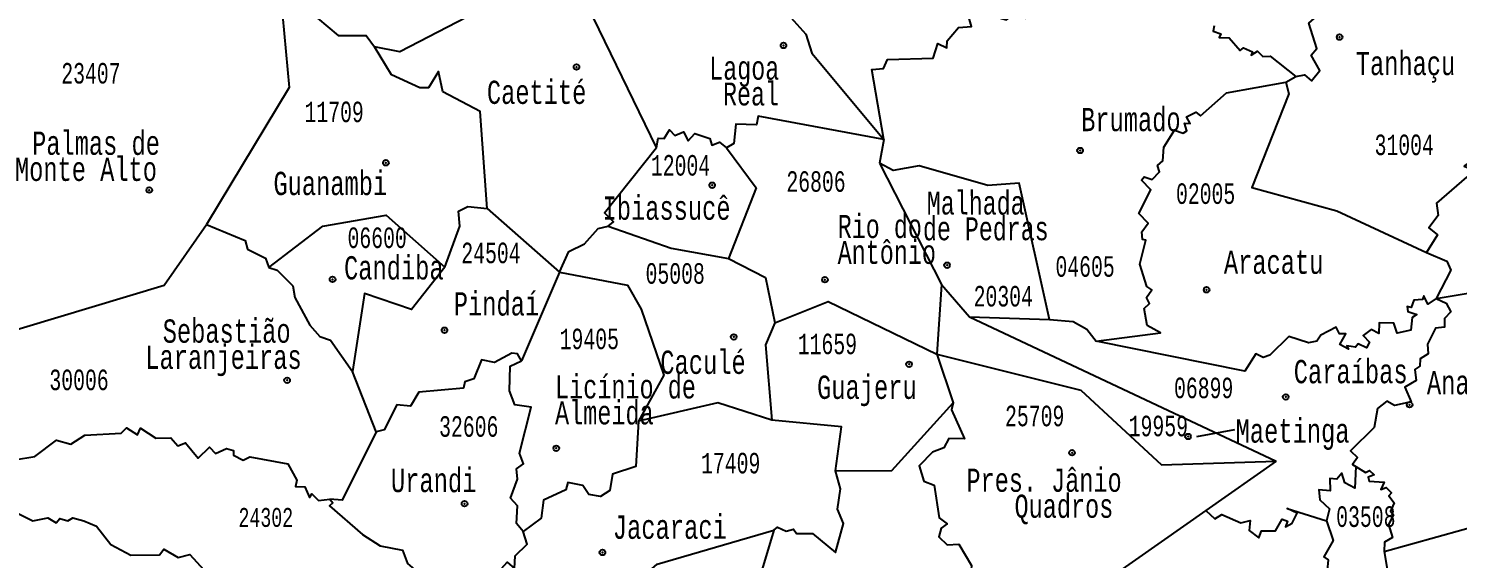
# Model space of a CAD drawing. Header units: millimetres. Extents: x 9851 to 10267, y 23387 to 23778.
# Drawn here: x 10157.19 to 10180.17, y 23576.2 to 23584.72 of the extents above; entities that cross this region are included whole.
import ezdxf
from ezdxf.enums import TextEntityAlignment as Align

# ---------------------------------------------------------------- set-up
doc = ezdxf.new("R2010")
doc.units = ezdxf.units.MM
doc.layers.add('3', color=7, linetype='Continuous')
doc.styles.add('MONOTXT', font='MONOTXT', dxfattribs={"height": 0.2})

# ---------------------------------------------------------------- blocks, each defined once
blk = doc.blocks.new('SEDE')
at = {"layer": '3', "color": 7, "linetype": 'Continuous'}
blk.add_circle((0, 0), 0.00451, dxfattribs=at)

msp = doc.modelspace()

# ---------------------------------------------------------------- linework, layer by layer
at = {"color": 7, "linetype": 'Continuous'}
for p, q in [((10177.405, 23583.857), (10177.566, 23583.949)), ((10170.941, 23582.936), (10170.873, 23582.555)), ((10170.873, 23582.555), (10171.872, 23580.605)), ((10164.567, 23581.826), (10165.727, 23580.802)), ((10179.823, 23580.379), (10183.977, 23581.06)), ((10165.727, 23580.802), (10165.119, 23579.374)), ((10171.872, 23580.605), (10171.797, 23579.484)), ((10171.872, 23580.605), (10172.321, 23580.086)), ((10172.321, 23580.086), (10173.607, 23580.041)), ((10172.321, 23580.086), (10177.252, 23577.761)), ((10171.797, 23579.484), (10172.058, 23578.699)), ((10162.783, 23578.235), (10162.399, 23579.206)), ((10176.58, 23578.265), (10175.973, 23578.153)), ((10177.252, 23577.761), (10176.119, 23576.969)), ((10176.119, 23576.969), (10174.187, 23575.619))]:
    msp.add_line(p, q, dxfattribs=at)
for points in [[(10163.711, 23588.41), (10163.873, 23587.993), (10164.105, 23587.792), (10164.238, 23587.423), (10164.565, 23587.195), (10164.677, 23587.19), (10164.866, 23586.472), (10165.078, 23586.346), (10165.203, 23586.157), (10165.228, 23585.955), (10165.563, 23585.774), (10165.615, 23585.618), (10163.164, 23584.343), (10162.756, 23584.421)], [(10167.286, 23582.808), (10166.273, 23584.888), (10168.617, 23586.012), (10169.227, 23586.198)], [(10169.227, 23586.198), (10169.279, 23586.024), (10169.21, 23585.795), (10169.232, 23585.507), (10169.423, 23585.19), (10169.447, 23584.894), (10169.688, 23584.627), (10169.787, 23584.324), (10170.941, 23582.936)], [(10177.566, 23583.949), (10177.709, 23583.974), (10177.817, 23583.876), (10177.953, 23584.041), (10177.816, 23584.287), (10177.906, 23584.398), (10177.774, 23584.804), (10177.951, 23584.958), (10177.953, 23585.59), (10178.099, 23585.78), (10178.351, 23585.873), (10178.47, 23585.795), (10178.557, 23585.834), (10178.783, 23586.021), (10178.794, 23586.203)], [(10161.246, 23585.221), (10161.383, 23583.771), (10160.052, 23581.57)], [(10161.246, 23585.221), (10161.657, 23584.915), (10161.838, 23584.887), (10162.17, 23584.607), (10162.621, 23584.606), (10162.756, 23584.421)], [(10170.941, 23582.936), (10170.753, 23584.058), (10170.938, 23584.074), (10171.003, 23584.218), (10171.735, 23584.239), (10171.812, 23584.476), (10171.954, 23584.405), (10171.96, 23584.518), (10172.144, 23584.733), (10172.354, 23584.75), (10172.297, 23584.936), (10172.383, 23584.968), (10172.392, 23585.055), (10172.726, 23585.032), (10172.699, 23584.916), (10172.916, 23584.859), (10173.053, 23584.963), (10173.221, 23584.882), (10173.565, 23585.019)], [(10176.257, 23584.759), (10176.241, 23584.676), (10176.362, 23584.632), (10176.337, 23584.572), (10176.494, 23584.567), (10176.671, 23584.364), (10176.728, 23584.409), (10176.872, 23584.343), (10176.852, 23584.292), (10176.949, 23584.356), (10177.037, 23584.266), (10177.157, 23584.272), (10177.566, 23583.949)], [(10164.567, 23581.826), (10164.454, 23583.384), (10163.854, 23583.702), (10163.786, 23584.026), (10163.625, 23583.764), (10163.484, 23583.764), (10163.026, 23583.971), (10162.756, 23584.421)], [(10174.358, 23579.692), (10175.391, 23579.827), (10175.175, 23579.945), (10175.127, 23580.219), (10175.213, 23580.298), (10175.167, 23580.393), (10175.252, 23580.519), (10175.173, 23580.573), (10175.062, 23580.931), (10175.155, 23581.315), (10175.1, 23581.325), (10175.092, 23581.449), (10175.193, 23581.588), (10175.043, 23581.743), (10175.238, 23582.124), (10175.085, 23582.279), (10175.128, 23582.332), (10175.258, 23582.292), (10175.375, 23582.413), (10175.342, 23582.518), (10175.431, 23582.59), (10175.445, 23582.811), (10175.619, 23583.082), (10175.755, 23583.037), (10175.816, 23583.076), (10175.778, 23583.195), (10175.87, 23583.191), (10175.81, 23583.3), (10175.958, 23583.376), (10176.034, 23583.315), (10176.452, 23583.684), (10177.405, 23583.857)], [(10177.405, 23583.857), (10177.456, 23583.668), (10176.859, 23582.16), (10178.227, 23581.786), (10179.67, 23581.119)], [(10170.941, 23582.936), (10168.923, 23583.308), (10168.898, 23583.17), (10168.564, 23583.179), (10168.534, 23582.869), (10168.413, 23582.799)], [(10167.286, 23582.808), (10167.317, 23582.954), (10167.41, 23582.948), (10167.5, 23583.092), (10167.583, 23582.996), (10167.72, 23583.056), (10167.797, 23582.915), (10167.907, 23583.033), (10168.147, 23582.952), (10168.176, 23582.844), (10168.303, 23582.89), (10168.413, 23582.799)], [(10180.706, 23583.15), (10180.749, 23583.043), (10180.606, 23583.008), (10180.551, 23582.92), (10180.682, 23582.694), (10180.62, 23582.584), (10180.432, 23582.609), (10180.275, 23582.508), (10180.485, 23582.42), (10180.498, 23582.324), (10180.311, 23582.33), (10179.828, 23581.913), (10179.857, 23581.714), (10179.708, 23581.512), (10179.846, 23581.401), (10179.67, 23581.119)], [(10166.513, 23581.543), (10166.596, 23581.611), (10166.454, 23581.756), (10167.286, 23582.808)], [(10168.413, 23582.799), (10168.891, 23582.159), (10168.446, 23581.023)], [(10173.607, 23580.041), (10173.122, 23582.23), (10172.613, 23582.195), (10171.51, 23582.509), (10171.091, 23582.434), (10170.873, 23582.555)], [(10163.883, 23580.884), (10164.124, 23581.542), (10164.104, 23581.78), (10164.256, 23581.857), (10164.567, 23581.826)], [(10161.056, 23580.876), (10161.922, 23581.54), (10162.943, 23581.716), (10163.883, 23580.884)], [(10156.5, 23579.732), (10159.372, 23580.594), (10160.052, 23581.57)], [(10160.052, 23581.57), (10160.675, 23581.31), (10160.713, 23581.169), (10161.003, 23581.024), (10161.056, 23580.876)], [(10165.727, 23580.802), (10165.879, 23581.133), (10166.129, 23581.258), (10166.349, 23581.505), (10166.513, 23581.543)], [(10166.513, 23581.543), (10167.524, 23581.185), (10168.446, 23581.023)], [(10179.67, 23581.119), (10179.995, 23580.977), (10180.062, 23580.832), (10179.823, 23580.379)], [(10163.883, 23580.884), (10163.349, 23580.203), (10162.594, 23580.459), (10162.399, 23579.206)], [(10168.446, 23581.023), (10169.043, 23580.716), (10169.189, 23579.985)], [(10161.056, 23580.876), (10161.192, 23580.831), (10161.444, 23580.58), (10161.474, 23580.392), (10161.714, 23579.951), (10161.876, 23579.769), (10162.047, 23579.707), (10162.399, 23579.206)], [(10165.727, 23580.802), (10166.822, 23580.593), (10167.043, 23580.206), (10167.405, 23579.147), (10166.998, 23578.406)], [(10169.189, 23579.985), (10170.048, 23580.331), (10171.797, 23579.484)], [(10179.823, 23580.379), (10179.688, 23580.287), (10179.624, 23580.419), (10179.603, 23580.361), (10179.463, 23580.352), (10179.424, 23580.231), (10179.36, 23580.249), (10179.37, 23580.167), (10179.514, 23580.12), (10179.44, 23580.073), (10179.416, 23579.868), (10179.196, 23579.819), (10179.144, 23579.984), (10178.906, 23579.985), (10178.903, 23579.814), (10178.781, 23579.878), (10178.648, 23579.785), (10178.752, 23579.677), (10178.703, 23579.586), (10178.569, 23579.652), (10178.526, 23579.597), (10178.39, 23579.616), (10178.415, 23579.562), (10178.275, 23579.638), (10178.371, 23579.808), (10178.27, 23579.809), (10178.218, 23579.92), (10177.97, 23579.788), (10177.905, 23579.695), (10177.771, 23579.666), (10177.454, 23579.765), (10177.152, 23579.466), (10177.042, 23579.432), (10176.925, 23579.489), (10176.749, 23579.21), (10174.358, 23579.692)], [(10179.823, 23580.379), (10179.987, 23580.303), (10180.058, 23580.165), (10179.96, 23580.058), (10179.957, 23579.917), (10179.815, 23579.899), (10179.682, 23579.646), (10179.697, 23579.49), (10179.566, 23579.411), (10179.561, 23579.293), (10179.483, 23579.235), (10179.5, 23579.059), (10179.321, 23578.953), (10179.424, 23578.715), (10179.156, 23578.656), (10179.032, 23578.729), (10178.878, 23578.608), (10178.827, 23578.306), (10178.449, 23577.93), (10178.561, 23577.821), (10178.476, 23577.711), (10178.534, 23577.675)], [(10169.189, 23579.985), (10169.043, 23579.631), (10169.142, 23578.424)], [(10173.607, 23580.041), (10173.987, 23580.007), (10174.207, 23579.884), (10174.358, 23579.692)], [(10165.119, 23579.374), (10165.052, 23579.49), (10164.962, 23579.5), (10164.684, 23579.35), (10164.475, 23579.393), (10164.353, 23579.087), (10164.209, 23579.037), (10164.187, 23578.938), (10163.469, 23578.87), (10163.335, 23578.648), (10163.113, 23578.667), (10162.908, 23578.266), (10162.783, 23578.235)], [(10165.145, 23576.633), (10165.038, 23576.762), (10165.054, 23577.045), (10164.94, 23577.17), (10165.055, 23577.476), (10165.037, 23577.642), (10165.148, 23577.718), (10165.088, 23577.894), (10165.271, 23578.631), (10165.009, 23578.67), (10164.926, 23578.895), (10164.935, 23579.291), (10165.119, 23579.374)], [(10171.797, 23579.484), (10174.11, 23578.907), (10175.407, 23577.707), (10177.252, 23577.761)], [(10169.142, 23578.424), (10168.272, 23578.7), (10166.998, 23578.406)], [(10170.167, 23577.607), (10171.073, 23577.612), (10172.058, 23578.699)], [(10172.058, 23578.699), (10172.033, 23578.591), (10172.238, 23578.122), (10171.986, 23578.126), (10171.906, 23577.977), (10171.728, 23577.91), (10171.511, 23577.686), (10171.587, 23577.442), (10171.751, 23577.377), (10171.833, 23576.852), (10171.962, 23576.755), (10171.866, 23576.688), (10171.829, 23576.547), (10171.963, 23576.419), (10172.149, 23576.429), (10172.353, 23576.086), (10172.341, 23575.96), (10172.44, 23575.87)], [(10166.998, 23578.406), (10166.956, 23577.675), (10166.581, 23577.557), (10166.536, 23577.293), (10166.388, 23577.193), (10166.199, 23577.226), (10166.106, 23577.374), (10165.863, 23577.418), (10165.832, 23577.302), (10165.47, 23577.139), (10165.434, 23576.845), (10165.145, 23576.633)], [(10170.167, 23577.607), (10170.263, 23578.317), (10169.142, 23578.424)], [(10156.966, 23577.783), (10157.291, 23577.836), (10157.644, 23578.099), (10157.873, 23578.036), (10158.095, 23578.182), (10158.679, 23578.213), (10158.769, 23578.301), (10158.943, 23578.188), (10158.992, 23578.292), (10159.241, 23578.134), (10159.481, 23578.14), (10159.593, 23578.008), (10159.716, 23578.058), (10159.917, 23577.814), (10160.1, 23577.991), (10160.199, 23577.887), (10160.373, 23577.969), (10160.487, 23577.937), (10160.488, 23577.861), (10160.643, 23577.779), (10160.751, 23577.832), (10161.36, 23577.721), (10161.506, 23577.458), (10161.485, 23577.355), (10161.634, 23577.352), (10161.707, 23577.181), (10161.749, 23577.24), (10161.852, 23577.129), (10162.035, 23577.15)], [(10162.783, 23578.235), (10162.234, 23577.135), (10162.035, 23577.15)], [(10178.99, 23576.312), (10181.107, 23576.903), (10181.153, 23578.129), (10184.586, 23578.067)], [(10178.534, 23577.675), (10178.518, 23577.33), (10178.354, 23577.415), (10178.308, 23577.57), (10178.227, 23577.473), (10178.114, 23577.484), (10178.117, 23577.288), (10177.939, 23577.301), (10177.956, 23577.141), (10178.108, 23576.998), (10178.061, 23576.805)], [(10178.534, 23577.675), (10178.687, 23577.583), (10178.752, 23577.612), (10178.827, 23577.545), (10178.733, 23577.504), (10178.749, 23577.444), (10178.99, 23577.424), (10178.934, 23577.306), (10179.02, 23577.339), (10179.108, 23577.256), (10179.064, 23577.205), (10179.149, 23577.094), (10179.089, 23576.96), (10179.139, 23576.902), (10179.057, 23576.747), (10179.123, 23576.534), (10178.991, 23576.461), (10178.99, 23576.312)], [(10169.175, 23576.655), (10169.235, 23576.705), (10169.372, 23576.639), (10169.489, 23576.668), (10169.542, 23576.601), (10169.794, 23576.602), (10170.164, 23576.294), (10170.296, 23576.761), (10170.2, 23576.99), (10170.248, 23577.32), (10170.167, 23577.607)], [(10155.906, 23576.875), (10155.994, 23576.786), (10156.835, 23577.018), (10157.262, 23576.804), (10157.5, 23576.852), (10157.637, 23576.77), (10157.696, 23576.843), (10157.822, 23576.803), (10157.903, 23576.852), (10158.082, 23576.805), (10158.284, 23576.721), (10158.517, 23576.426), (10158.838, 23576.254), (10159.298, 23576.257), (10159.367, 23576.35), (10159.597, 23576.213), (10159.787, 23576.264), (10160.008, 23576.018), (10160.318, 23575.894), (10160.389, 23575.703), (10160.722, 23575.691), (10160.904, 23575.383)], [(10162.035, 23577.15), (10162.087, 23577.091), (10162.032, 23577.043), (10162.562, 23576.583), (10162.846, 23576.403), (10163.205, 23576.333), (10163.284, 23576.119), (10163.397, 23576.023), (10163.547, 23575.937), (10163.619, 23576.004), (10163.714, 23575.969), (10163.828, 23575.772), (10163.957, 23575.764), (10164.118, 23575.634), (10164.159, 23575.692), (10164.204, 23575.554), (10164.502, 23575.347)], [(10176.119, 23576.969), (10176.267, 23576.834), (10176.378, 23576.905), (10176.684, 23576.771), (10176.834, 23576.811), (10176.818, 23576.649), (10176.973, 23576.529), (10177.017, 23576.641), (10177.238, 23576.644), (10177.346, 23576.829), (10177.436, 23576.8), (10177.401, 23576.707), (10177.507, 23576.767), (10177.59, 23576.926), (10177.428, 23577.001), (10178.061, 23576.805)], [(10178.061, 23576.805), (10178.17, 23576.487), (10178.018, 23576.223), (10178.087, 23576.18), (10178.07, 23576.004), (10178.207, 23575.908), (10178.136, 23575.863), (10178.121, 23575.661), (10178.344, 23575.489), (10178.311, 23575.36), (10178.391, 23575.376), (10178.371, 23575.245), (10178.522, 23575.101), (10178.626, 23574.745), (10178.302, 23574.491), (10178.012, 23574.497), (10177.805, 23574.007), (10178.072, 23573.84), (10178.07, 23573.574), (10177.81, 23573.599), (10177.586, 23573.502), (10177.377, 23573.607), (10177.065, 23573.504)], [(10164.502, 23575.347), (10164.658, 23575.88), (10164.887, 23576.142), (10165.005, 23576.04), (10165.015, 23576.241), (10165.211, 23576.428), (10165.145, 23576.633)], [(10164.906, 23575.427), (10165.908, 23575.969), (10166.051, 23575.875), (10165.941, 23575.6), (10166.05, 23575.271), (10166.135, 23575.2), (10166.444, 23575.238), (10166.455, 23575.308), (10166.758, 23575.252), (10167.055, 23575.433), (10167.221, 23575.784), (10167.213, 23576.032), (10167.301, 23576.108), (10169.175, 23576.655)], [(10169.175, 23576.655), (10168.485, 23574.347), (10167.98, 23574.259), (10167.86, 23574.052), (10167.918, 23573.623)], [(10178.99, 23576.312), (10179.267, 23574.658), (10179.378, 23574.475), (10179.881, 23574.236), (10179.812, 23573.785)]]:
    msp.add_lwpolyline(points, dxfattribs=at)
for p in [(10178.272, 23584.58), (10169.33, 23584.446), (10166.002, 23584.099), (10174.099, 23582.757), (10162.938, 23582.56), (10159.133, 23582.121), (10168.183, 23582.199), (10171.96, 23580.913), (10162.08, 23580.685), (10169.997, 23580.68), (10176.133, 23580.518), (10163.88, 23579.868), (10168.53, 23579.76), (10171.349, 23579.321), (10161.349, 23579.063), (10177.405, 23578.795), (10179.397, 23578.671), (10175.835, 23578.16), (10165.677, 23577.971), (10173.969, 23577.899), (10164.202, 23577.08), (10166.419, 23576.296)]:
    msp.add_point(p, dxfattribs=at)

# ---------------------------------------------------------------- block references
at = {"color": 7, "linetype": 'Continuous', "zscale": 10}
for p, xscale, yscale, rotation in [((10178.272, 23584.58), 10, 10, 1.731825575266177), ((10169.33, 23584.446), 10.00002102012736, 10.00002102012736, 1.606905280547782), ((10166.002, 23584.099), 9.999985820745765, 9.999985820745765, 1.561002918780096), ((10174.099, 23582.757), 10.00001869277569, 10.00001869277569, 1.68991612650095), ((10162.938, 23582.56), 10, 10, 1.525502004128263), ((10159.133, 23582.121), 9.999981228150611, 9.999981228150611, 1.469190532350211), ((10168.183, 23582.199), 9.999977084307192, 9.999977084307192, 1.607446163144423), ((10171.96, 23580.913), 9.999983233935009, 9.999983233935009, 1.673906910782574), ((10162.08, 23580.685), 10, 10, 1.524435163535105), ((10169.997, 23580.68), 9.999983918720549, 9.999983918720549, 1.646414325678803), ((10176.133, 23580.518), 10, 10, 1.73876739649156), ((10163.88, 23579.868), 10.00001716307239, 10.00001716307239, 1.557795187746295), ((10168.53, 23579.76), 10, 10, 1.630930708615321), ((10171.349, 23579.321), 10, 10, 1.677373891682579), ((10161.349, 23579.063), 10, 10, 1.522568189953408), ((10177.405, 23578.795), 9.99998937152435, 9.99998937152435, 1.772668414108887), ((10179.397, 23578.671), 10.00001682946282, 10.00001682946282, 1.803360982707492), ((10175.835, 23578.16), 9.999986434515549, 9.999986434515549, 1.754784521687919), ((10165.677, 23577.971), 9.999981943185695, 9.999981943185695, 1.598904272231345), ((10173.969, 23577.899), 9.999987366825385, 9.999987366825385, 1.728625377038218), ((10164.202, 23577.08), 9.999988472391433, 9.999988472391433, 1.581020406200065), ((10166.419, 23576.296), 10, 10, 1.62185543068125)]:
    msp.add_blockref('SEDE', p, dxfattribs=dict(at, xscale=xscale, yscale=yscale, rotation=rotation))

# ---------------------------------------------------------------- texts
at = {"color": 7, "linetype": 'Continuous', "style": 'MONOTXT', "width": 0.705879}
msp.add_text('Tanha%%231u', height=0.37375, rotation=0, dxfattribs=at).set_placement((10178.532, 23584.343), align=Align.TOP_LEFT)
at = {"color": 7, "linetype": 'Continuous', "style": 'MONOTXT'}
for s, height, width, p in [('23407', 0.3298, 0.666759, (10158.195, 23583.999)), ('12004', 0.33, 0.666759, (10167.675, 23582.519)), ('30006', 0.3305, 0.666754, (10158.004, 23579.07))]:
    msp.add_text(s, height=height, dxfattribs=dict(at, width=width)).set_placement(p, align=Align.MIDDLE)
for s, height, rotation, width, p in [('Lagoa ', 0.3685, 0.0003, 0.70588, (10169.487, 23584.264)), ('Caetit%%233', 0.37384, 0, 0.705879, (10166.161, 23583.88)), ('Real', 0.3685, 0.0003, 0.70588, (10169.258, 23583.85)), ('Guanambi', 0.3741, 0, 0.705878, (10162.958, 23582.415)), ('Guajeru', 0.3746, 360, 0.705881, (10171.472, 23579.139)), ('Pres. J%%226nio ', 0.37141, 359.9909, 0.705887, (10174.995, 23577.642)), ('Quadros', 0.3714, 359.9909, 0.705887, (10174.633, 23577.225))]:
    msp.add_text(s, height=height, rotation=rotation, dxfattribs=dict(at, width=width)).set_placement(p, align=Align.TOP_RIGHT)
for s, height, rotation, width, p in [('11709', 0.3299, 360, 0.666762, (10162.106, 23583.378)), ('31004', 0.33, 360, 0.666759, (10179.31, 23582.848)), ('26806', 0.33, 360, 0.666754, (10169.853, 23582.259)), ('02005', 0.3301, 360, 0.666759, (10176.117, 23582.064)), ('06600', 0.3302, 0, 0.666762, (10162.797, 23581.355)), ('24504', 0.3302, 0, 0.666756, (10164.627, 23581.111)), ('05008', 0.3303, 360, 0.666754, (10167.589, 23580.781)), ('04605', 0.3302, 0, 0.666756, (10174.179, 23580.893)), ('20304', 0.3303, 360, 0.666759, (10172.864, 23580.415)), ('19405', 0.3304, 360, 0.666765, (10166.208, 23579.729)), ('11659', 0.3304, 360, 0.666759, (10170.036, 23579.648)), ('06899', 0.3305, 0, 0.666759, (10176.086, 23578.941)), ('25709', 0.3306, 360, 0.666767, (10173.369, 23578.49)), ('32606', 0.3306, 0, 0.666759, (10164.27, 23578.321)), ('19959', 0.3306, 0, 0.666762, (10175.357, 23578.329)), ('17409', 0.3307, 0, 0.666762, (10168.481, 23577.732)), ('24302', 0.3044, 360, 0.666664, (10161.007, 23576.859)), ('03508', 0.3308, 360, 0.666756, (10178.693, 23576.872))]:
    msp.add_text(s, height=height, rotation=rotation, dxfattribs=dict(at, width=width)).set_placement(p, align=Align.MIDDLE)
for s, height, rotation, width, p in [('Brumado', 0.374, 360, 0.705887, (10174.116, 23583.068)), ('Rio do ', 0.3696, 359.9952, 0.705877, (10170.201, 23581.351)), ('Ant%%244nio', 0.36959, 359.9952, 0.705877, (10170.201, 23580.935)), ('Aracatu', 0.3743, 0, 0.705885, (10176.411, 23580.775)), ('Pinda%%237', 0.3745, 0, 0.705879, (10164.029, 23580.105)), ('Cara%%237bas', 0.37462, 0, 0.705884, (10177.534, 23579.016)), ('Lic%%237nio de ', 0.37077, 359.9925, 0.705884, (10165.657, 23578.772)), ('Anag%%233', 0.3747, 360, 0.705878, (10179.675, 23578.837)), ('Almeida', 0.3708, 359.9925, 0.705884, (10165.657, 23578.355)), ('Maetinga', 0.3748, 360, 0.705884, (10176.599, 23578.061)), ('Urandi', 0.3749, 0, 0.705883, (10163.019, 23577.266)), ('Jacaraci', 0.3751, 0, 0.705885, (10166.586, 23576.515))]:
    msp.add_text(s, height=height, rotation=rotation, dxfattribs=dict(at, width=width)).set_placement(p)
for s, height, rotation, width, p in [('Palmas de ', 0.3737, 359.995, 0.705884, (10159.533, 23582.688)), ('Monte Alto', 0.3737, 359.995, 0.705884, (10159.257, 23582.268)), ('Sebasti%%227o ', 0.3741, 359.9944, 0.705881, (10161.635, 23579.667)), ('Laranjeiras', 0.3741, 359.9944, 0.705881, (10161.584, 23579.247))]:
    msp.add_text(s, height=height, rotation=rotation, dxfattribs=dict(at, width=width)).set_placement(p, align=Align.RIGHT)
for s, height, width, p in [('Ibiassuc%%234', 0.37415, 0.705881, (10168.479, 23582.018)), ('Cacul%%233', 0.3746, 0.705883, (10168.723, 23579.541))]:
    msp.add_text(s, height=height, dxfattribs=dict(at, width=width)).set_placement(p, align=Align.TOP_RIGHT)
at = {"color": 7, "linetype": 'Continuous', "style": 'MONOTXT', "width": 0.705881}
for s, p in [('Malhada ', (10172.533, 23581.728)), ('de Pedras', (10172.583, 23581.315))]:
    msp.add_text(s, height=0.3675, rotation=0.009, dxfattribs=at).set_placement(p, align=Align.CENTER)
at = {"color": 7, "linetype": 'Continuous', "style": 'MONOTXT', "width": 0.705884}
msp.add_text('Candiba', height=0.3744, dxfattribs=at).set_placement((10162.265, 23580.684))

doc.saveas('drawing.dxf')
